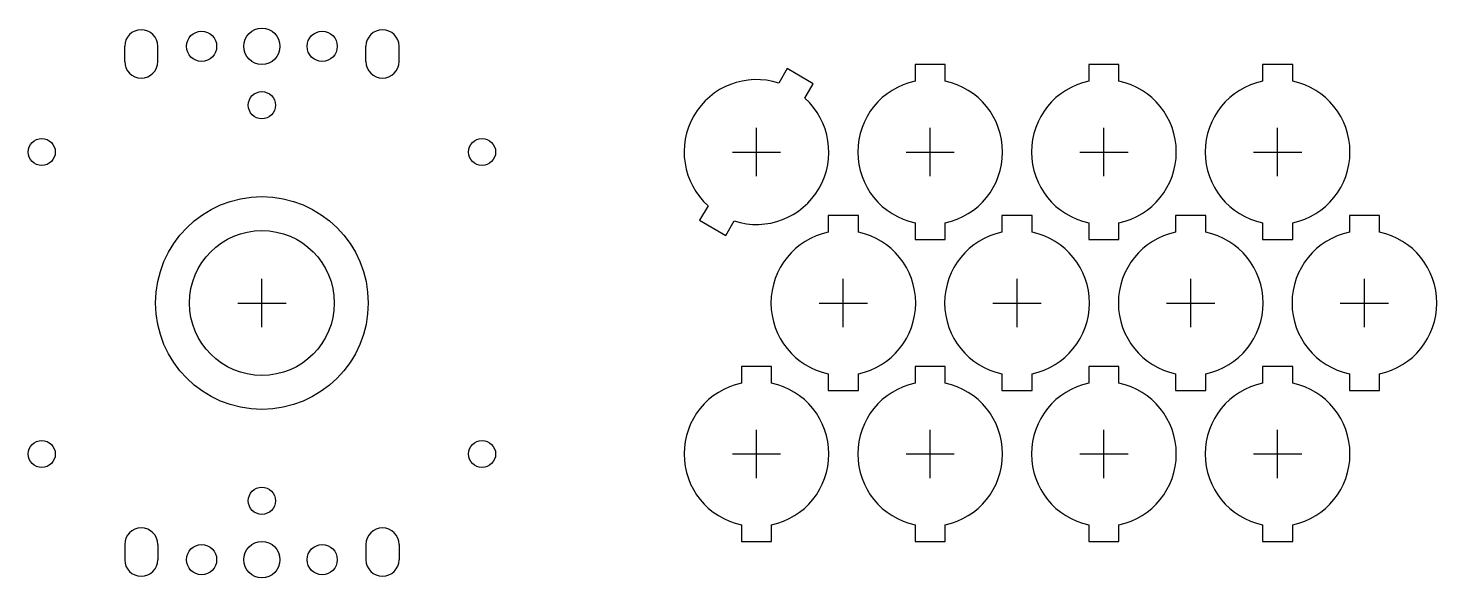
# Model space of a CAD drawing. Header units: millimetres. Extents: x -39 to 195, y -46 to 46.
import ezdxf

# ---------------------------------------------------------------- set-up
doc = ezdxf.new("R2010")
doc.units = ezdxf.units.MM
for name, color, linetype in [('BUTTONS', 1, 'Continuous'), ('GL_PLATE_HOLES', 2, 'Continuous'), ('JOYSTICK_BORE_24', 5, 'Continuous'), ('JOYSTICK_BORE_35.25', 3, 'Continuous'), ('REFERENCE', 8, 'Continuous')]:
    doc.layers.add(name, color=color, linetype=linetype)

msp = doc.modelspace()

# ---------------------------------------------------------------- linework, layer by layer
at = {"layer": 'BUTTONS'}
for points in [[(85.7, 36.41, 0.809427), (73.97, 16.09), (72.58, 13.69), (76.92, 11.19), (78.3, 13.59, 0.809427), (90.03, 33.91), (91.42, 36.31), (87.08, 38.81)], [(108.3, 36.74, 0.809427), (108.3, 13.26), (108.3, 10.5), (113.3, 10.5), (113.3, 13.26, 0.809427), (113.3, 36.74), (113.3, 39.5), (108.3, 39.5)], [(137.1, 36.74, 0.809427), (137.1, 13.26), (137.1, 10.5), (142.1, 10.5), (142.1, 13.26, 0.809427), (142.1, 36.74), (142.1, 39.5), (137.1, 39.5)], [(165.9, 36.74, 0.809427), (165.9, 13.26), (165.9, 10.5), (170.9, 10.5), (170.9, 13.26, 0.809427), (170.9, 36.74), (170.9, 39.5), (165.9, 39.5)], [(93.9, 11.74, 0.809427), (93.9, -11.74), (93.9, -14.5), (98.9, -14.5), (98.9, -11.74, 0.809427), (98.9, 11.74), (98.9, 14.5), (93.9, 14.5)], [(122.7, 11.74, 0.809427), (122.7, -11.74), (122.7, -14.5), (127.7, -14.5), (127.7, -11.74, 0.809427), (127.7, 11.74), (127.7, 14.5), (122.7, 14.5)], [(151.5, 11.74, 0.809427), (151.5, -11.74), (151.5, -14.5), (156.5, -14.5), (156.5, -11.74, 0.809427), (156.5, 11.74), (156.5, 14.5), (151.5, 14.5)], [(180.3, 11.74, 0.809427), (180.3, -11.74), (180.3, -14.5), (185.3, -14.5), (185.3, -11.74, 0.809427), (185.3, 11.74), (185.3, 14.5), (180.3, 14.5)], [(79.5, -13.26, 0.809427), (79.5, -36.74), (79.5, -39.5), (84.5, -39.5), (84.5, -36.74, 0.809427), (84.5, -13.26), (84.5, -10.5), (79.5, -10.5)], [(108.3, -13.26, 0.809427), (108.3, -36.74), (108.3, -39.5), (113.3, -39.5), (113.3, -36.74, 0.809427), (113.3, -13.26), (113.3, -10.5), (108.3, -10.5)], [(137.1, -13.26, 0.809427), (137.1, -36.74), (137.1, -39.5), (142.1, -39.5), (142.1, -36.74, 0.809427), (142.1, -13.26), (142.1, -10.5), (137.1, -10.5)], [(165.9, -13.26, 0.809427), (165.9, -36.74), (165.9, -39.5), (170.9, -39.5), (170.9, -36.74, 0.809427), (170.9, -13.26), (170.9, -10.5), (165.9, -10.5)]]:
    msp.add_lwpolyline(points, format="xyb", close=True, dxfattribs=at)
at = {"layer": 'GL_PLATE_HOLES'}
for p, q in [((-22.75, 40), (-22.75, 42.5)), ((-17.25, 40), (-17.25, 42.5)), ((17.25, 40), (17.25, 42.5)), ((22.75, 40), (22.75, 42.5)), ((-22.75, -40), (-22.75, -42.5)), ((-17.25, -40), (-17.25, -42.5)), ((17.25, -40), (17.25, -42.5)), ((22.75, -40), (22.75, -42.5))]:
    msp.add_line(p, q, dxfattribs=at)
for centre, radius in [((-10, 42.5), 2.5), ((0, 42.5), 3), ((10, 42.5), 2.5), ((0, 32.75), 2.25), ((-36.5, 25), 2.25), ((36.5, 25), 2.25), ((-36.5, -25), 2.25), ((36.5, -25), 2.25), ((0, -32.75), 2.25), ((0, -42.5), 3), ((-10, -42.5), 2.5), ((10, -42.5), 2.5)]:
    msp.add_circle(centre, radius, dxfattribs=at)
for centre, start, end in [((-20, 42.5), 0, 180), ((20, 42.5), 0, 180), ((-20, 40), 180, 360), ((20, 40), 180, 360), ((-20, -40), 0, 180), ((20, -40), 0, 180), ((-20, -42.5), -180, 0), ((20, -42.5), -180, 0)]:
    msp.add_arc(centre, 2.75, start, end, dxfattribs=at)
at = {"layer": 'JOYSTICK_BORE_24'}
msp.add_circle((0, 0), 12, dxfattribs=at)
at = {"layer": 'JOYSTICK_BORE_35.25'}
msp.add_circle((0, 0), 17.62, dxfattribs=at)
at = {"layer": 'REFERENCE'}
for p, q in [((82, 21), (82, 29)), ((110.8, 21), (110.8, 29)), ((139.6, 21), (139.6, 29)), ((168.4, 21), (168.4, 29)), ((78, 25), (86, 25)), ((106.8, 25), (114.8, 25)), ((135.6, 25), (143.6, 25)), ((164.4, 25), (172.4, 25)), ((0, -4), (0, 4)), ((96.4, -4), (96.4, 4)), ((125.2, -4), (125.2, 4)), ((154, -4), (154, 4)), ((182.8, -4), (182.8, 4)), ((-4, 0), (4, 0)), ((92.4, 0), (100.4, 0)), ((121.2, 0), (129.2, 0)), ((150, 0), (158, 0)), ((178.8, 0), (186.8, 0)), ((82, -29), (82, -21)), ((110.8, -29), (110.8, -21)), ((139.6, -29), (139.6, -21)), ((168.4, -29), (168.4, -21)), ((78, -25), (86, -25)), ((106.8, -25), (114.8, -25)), ((135.6, -25), (143.6, -25)), ((164.4, -25), (172.4, -25))]:
    msp.add_line(p, q, dxfattribs=at)

doc.saveas('drawing.dxf')
